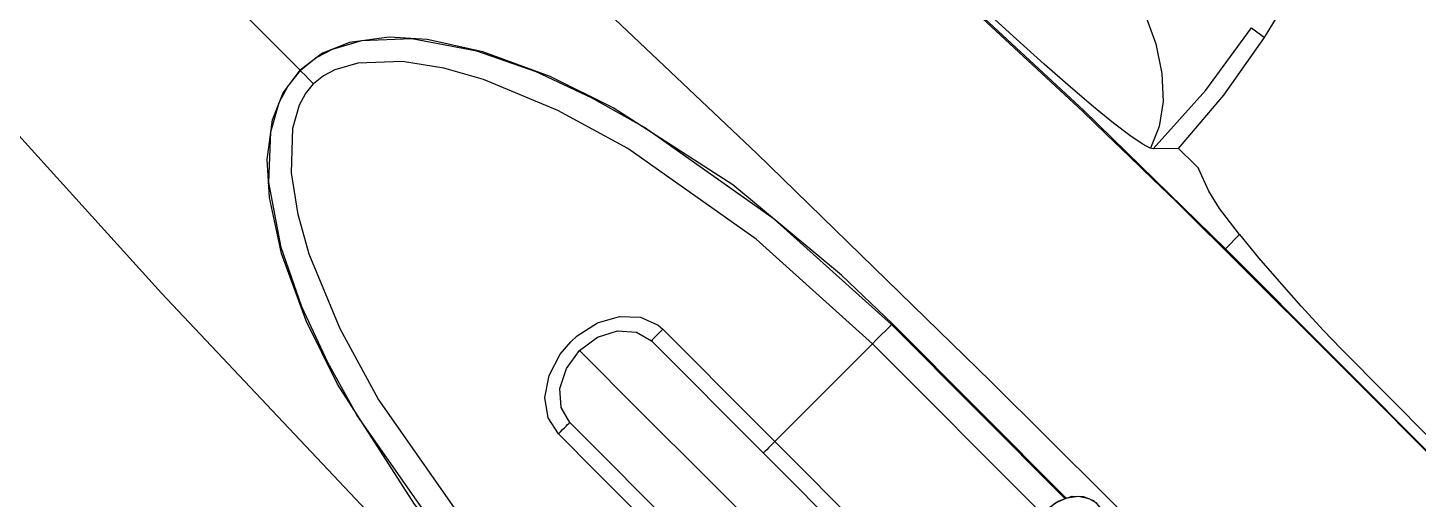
# Model space of a CAD drawing. Extents: x 45 to 722, y 209 to 689.
# Drawn here: x 121.1 to 209.4, y 437.9 to 467.8 of the extents above; entities that cross this region are included whole.
import ezdxf

# ---------------------------------------------------------------- set-up
doc = ezdxf.new("R2010")
doc.units = 0
doc.layers.add('7-10030_lineart', color=7, linetype='CONTINUOUS')

msp = doc.modelspace()

# ---------------------------------------------------------------- linework, layer by layer
at = {"layer": '7-10030_lineart', "color": 7}
for points in [[(104.15168, 499.391898), (105.92054, 501.168148), (107.68528, 502.948518), (109.42805, 504.715098), (111.15549, 506.474048), (112.87385, 508.232638), (125.27208, 498.181278), (137.39457, 487.664868), (152.49262, 473.918688), (167.39359, 459.821248), (182.24593, 445.366398), (196.95409, 430.744468), (254.98761, 372.603918), (335.13073, 292.311408), (335.5976, 292.038288), (337.85415, 291.248668), (340.57088, 290.093298)], [(188.09628, 462.472108), (179.09529, 470.846488), (169.93498, 479.056118), (155.44989, 491.386748), (140.4945, 503.189108)], [(140.650874, 503.287538), (152.678854, 493.809838), (164.954754, 483.543838), (176.687614, 473.194768), (188.165134, 462.539978)], [(104.15168, 499.391898), (113.12201, 490.404918), (122.53038, 480.979088), (130.27749, 473.217608), (138.37482, 465.105248)], [(95.327311, 490.653528), (105.36039, 478.232638), (115.85732, 466.087648), (129.5777, 450.961248), (143.64903, 436.032628), (158.07744, 421.153058), (172.67229, 406.417598), (230.70514, 348.276388), (310.84859, 267.984208)], [(199.64217, 467.183148), (205.4549, 476.722258)], [(188.31724, 474.333308), (189.78611, 472.565728), (191.03663, 470.679708), (192.02962, 468.732738), (192.73593, 466.785108), (193.1319, 464.897008), (193.2064, 463.126208), (192.95674, 461.528138), (192.39095, 460.151508)], [(192.389234, 460.147438), (191.863304, 460.423638), (191.083254, 460.955108), (190.055664, 461.738638), (188.790494, 462.768288), (187.310834, 464.024988), (185.655844, 465.474918), (183.879834, 467.069068), (182.049844, 468.747028)], [(192.56956, 460.109738), (195.92471, 463.845148), (198.81533, 467.791188)], [(198.81533, 467.791558), (199.64242, 467.183228)], [(176.00384, 449.008278), (172.78224, 452.095968), (165.86044, 457.819658), (158.26101, 462.719358), (154.25959, 464.710398), (149.99794, 466.275588), (146.44508, 467.045508), (144.03321, 467.193348), (141.52553, 466.852638), (139.809, 466.176808), (138.37482, 465.105248)], [(175.94801, 448.956108), (168.50368, 455.649308), (160.24893, 461.461648), (156.90038, 463.341228), (153.36685, 464.991238), (149.60773, 466.307718), (145.48536, 467.083288), (142.27817, 466.966298), (140.42514, 466.425868), (139.40831, 465.885618), (138.40565, 465.075058)], [(194.189, 460.128398), (197.06839, 463.521438), (199.64242, 467.183228)], [(174.73472, 447.740998), (167.35921, 454.374018), (159.19622, 460.127548), (154.76281, 462.554758), (150.02319, 464.513658), (147.52023, 465.221048), (144.88433, 465.644008), (142.04035, 465.552408), (140.57751, 465.131248), (139.86772, 464.755068), (139.23497, 464.243588)], [(154.44231, 427.406778), (151.36033, 430.634348), (145.64691, 437.568648), (140.75662, 445.182528), (138.76927, 449.191378), (137.20698, 453.460938), (136.43848, 457.020378), (136.29092, 459.436728), (136.63066, 461.948728), (137.30558, 463.668778), (138.37482, 465.105288), (138.40512, 465.074888)], [(154.49508, 427.463358), (147.81394, 434.921178), (142.01237, 443.191248), (140.1366, 446.546338), (138.48932, 450.086098), (137.17528, 453.852188), (136.40148, 457.982548), (136.51825, 461.195688), (137.05768, 463.052158), (137.59692, 464.070878), (138.40565, 465.075058)], [(139.23514, 464.244008), (138.93601, 464.543698), (138.68104, 464.799138), (138.49925, 464.981258), (138.41065, 465.070058), (138.40565, 465.075058)], [(161.904, 434.886438), (155.70699, 428.677928), (149.08626, 436.067128), (143.34339, 444.245268), (140.92101, 448.687248), (138.96574, 453.435658), (138.25932, 455.942928), (137.83748, 458.584048), (137.92858, 461.432968), (138.34895, 462.898518), (138.72444, 463.609628), (139.23497, 464.243558)], [(188.16532, 462.546058), (188.09412, 462.474758)], [(379.69525, 270.794638), (360.03643, 290.521028), (281.36016, 369.384518), (203.76339, 447.080698), (198.42338, 452.417098), (196.96308, 453.868628), (195.49906, 455.316438), (194.02999, 456.759178), (192.5551, 458.195578), (191.07456, 459.626838), (189.58829, 461.052348), (188.09628, 462.472108)], [(197.172224, 453.770928), (188.165134, 462.539978)], [(192.567334, 460.106188), (192.389234, 460.147388)], [(194.186774, 460.124388), (192.567334, 460.106088)], [(194.186004, 460.125188), (195.235684, 459.103968)], [(195.236024, 459.103698), (195.309824, 459.030498), (195.373824, 458.962898), (195.421424, 458.909198), (195.446524, 458.875198), (195.448524, 458.871198)], [(196.101964, 457.414428), (195.448524, 458.871198)], [(198.063534, 454.670068), (196.789564, 456.320098), (196.101964, 457.414428)], [(197.172224, 453.770928), (198.064744, 454.668188)], [(204.49382, 447.431828), (203.39098, 448.575228), (201.96937, 450.123138), (200.73505, 451.514498), (199.29182, 453.191508), (198.06712, 454.671228)], [(379.753784, 270.853738), (288.470264, 362.327608), (272.269264, 378.548538), (242.813574, 408.033878), (203.569314, 447.363138), (197.831214, 453.112558), (197.171344, 453.771628)], [(154.78616, 442.021538), (154.14058, 443.040648), (153.93706, 444.321028), (154.20241, 445.718218), (154.90691, 447.072798), (155.57804, 447.870188), (155.97287, 448.232818), (157.27989, 449.066878), (158.67865, 449.479918), (160.01313, 449.426218), (161.1313, 448.911448), (161.4162, 448.663868)], [(174.73501, 447.741448), (174.98114, 447.985458), (175.34445, 448.347908), (175.54545, 448.549278), (175.7333, 448.737478), (175.87967, 448.884118), (175.94957, 448.954618)], [(176.00384, 449.008278), (175.94954, 448.953878)], [(175.94982, 448.954398), (186.95424, 437.929558)], [(187.02115, 437.951598), (176.00384, 449.008278)], [(155.51956, 442.741368), (154.96239, 443.694208), (154.88419, 444.896968), (155.29669, 446.166328), (156.13725, 447.308908), (157.27771, 448.151028), (158.54472, 448.564288), (159.74525, 448.485988), (160.69666, 447.928128)], [(161.41643, 448.664358), (161.28111, 448.528268), (161.15051, 448.396918), (161.02987, 448.274508), (160.92272, 448.165618), (160.83302, 448.073718), (160.76412, 448.002118), (160.71822, 447.953518), (160.69692, 447.929618)], [(167.80982, 440.803528), (160.69692, 447.929618)], [(168.53771, 441.532518), (164.98101, 445.095828), (163.87076, 446.208138), (161.4162, 448.663878)], [(156.166764, 447.280068), (159.989224, 443.450518), (164.189894, 439.242048), (168.444224, 434.979818)], [(168.53771, 441.532518), (174.73505, 447.741368)], [(185.46704, 436.989458), (174.7371, 447.739308)], [(309.98489, 341.747698), (274.75915, 376.916488), (239.58534, 412.139358), (204.49766, 447.430008)], [(154.78643, 442.021908), (154.92226, 442.157478), (155.05338, 442.288318), (155.17556, 442.409178), (155.28425, 442.516528), (155.37595, 442.606428), (155.44735, 442.675428), (155.49585, 442.721428), (155.51975, 442.742728)], [(162.63264, 435.616628), (155.51975, 442.742728)], [(161.90397, 434.886458), (158.34726, 438.449758), (157.23735, 439.562408), (154.78616, 442.021528)], [(173.37146, 435.230398), (167.80943, 440.802758)], [(168.53794, 441.532998), (168.39596, 441.390758), (168.25937, 441.253918), (168.13324, 441.127548), (168.02296, 441.017068), (167.93256, 440.926468), (167.86506, 440.858868), (167.82356, 440.817268), (167.80976, 440.803468)], [(174.28923, 435.770318), (168.5377, 441.532518)], [(185.732284, 437.180628), (186.530264, 437.758348), (187.416704, 438.060948), (188.150574, 438.046048), (188.788504, 437.787388), (189.310214, 437.268758), (189.593654, 436.512438), (189.550054, 435.674928), (189.242904, 434.912918), (188.711764, 434.195578), (188.694864, 434.210478)], [(185.747314, 437.163348), (185.747314, 437.163348), (186.375254, 437.647888), (187.089854, 437.971268), (187.835474, 438.066968), (188.483974, 437.927458), (188.935514, 437.659558), (189.403634, 437.072318), (189.597554, 436.292158), (189.481074, 435.489148), (189.155944, 434.803278), (188.694964, 434.210258), (188.694964, 434.210258), (188.711164, 434.235258), (188.720164, 434.265158), (188.722164, 434.298758), (188.717164, 434.335158), (188.704464, 434.372858), (188.685164, 434.411158), (188.659864, 434.448658), (188.629064, 434.483658)]]:
    msp.add_lwpolyline(points, dxfattribs=at)

doc.saveas('drawing.dxf')
